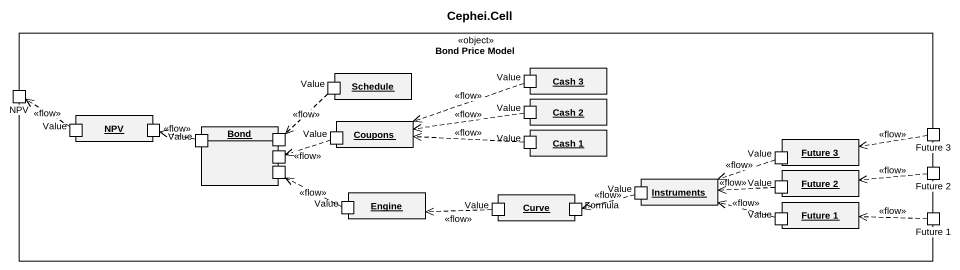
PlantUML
@startuml
title Cephei.Cell
rectangle "Bond Price Model" as Bond_Price_Model <<object>> {
  port NPV
  rectangle Schedule <<object>> {
    port Value
  }
  rectangle "Cash 2" as Cash_2 <<object>> {
    port "Value" as Value_7
  }
  rectangle "Cash 3" as Cash_3 <<object>> {
    port "Value" as Value_2
  }
  rectangle "NPV" as NPV_2 <<object>> {
    port "Value" as Value_3
    port " " as port1
  }
  rectangle Bond <<object>> {
    port "Value" as Value_4
    port " " as port2
    port " " as port3
    port " " as port4
  }
  rectangle Coupons <<object>> {
    port "Value" as Value_5
  }
  rectangle "Cash 1" as Cash_1 <<object>> {
    port "Value" as Value_6
  }
  rectangle "Future 3" as Future_3 <<object>> {
    port "Value" as Value_9
  }
  port "Future 3" as Future_3_2
  rectangle Instruments <<object>> {
    port "Value" as Value_12
  }
  rectangle "Future 2" as Future_2 <<object>> {
    port "Value" as Value_8
  }
  port "Future 2" as Future_2_2
  rectangle Engine <<object>> {
    port "Value" as Value_10
  }
  rectangle Curve <<object>> {
    port "Value" as Value_11
    port Formula
  }
  rectangle "Future 1" as Future_1 <<object>> {
    port "Value" as Value_13
  }
  port "Future 1" as Future_1_2
}
Value ..> port2 : <<flow>>
Value_2 .left.> Coupons : <<flow>>
Value_3 .left.> NPV : <<flow>>
Value_4 .left.> port1 : <<flow>>
Value_5 .left.> port3 : <<flow>>
Value_6 .left.> Coupons : <<flow>>
Value_7 .left.> Coupons : <<flow>>
Future_3_2 .left.> Future_3 : <<flow>>
Value_8 .left.> Instruments : <<flow>>
Value_9 .left.> Instruments : <<flow>>
Future_2_2 .left.> Future_2 : <<flow>>
Value_10 .left.> port4 : <<flow>>
Value_11 .left.> Engine : <<flow>>
Value_12 .left.> Formula : <<flow>>
Value_13 .left.> Instruments : <<flow>>
Future_1_2 .left.> Future_1 : <<flow>>
@enduml
